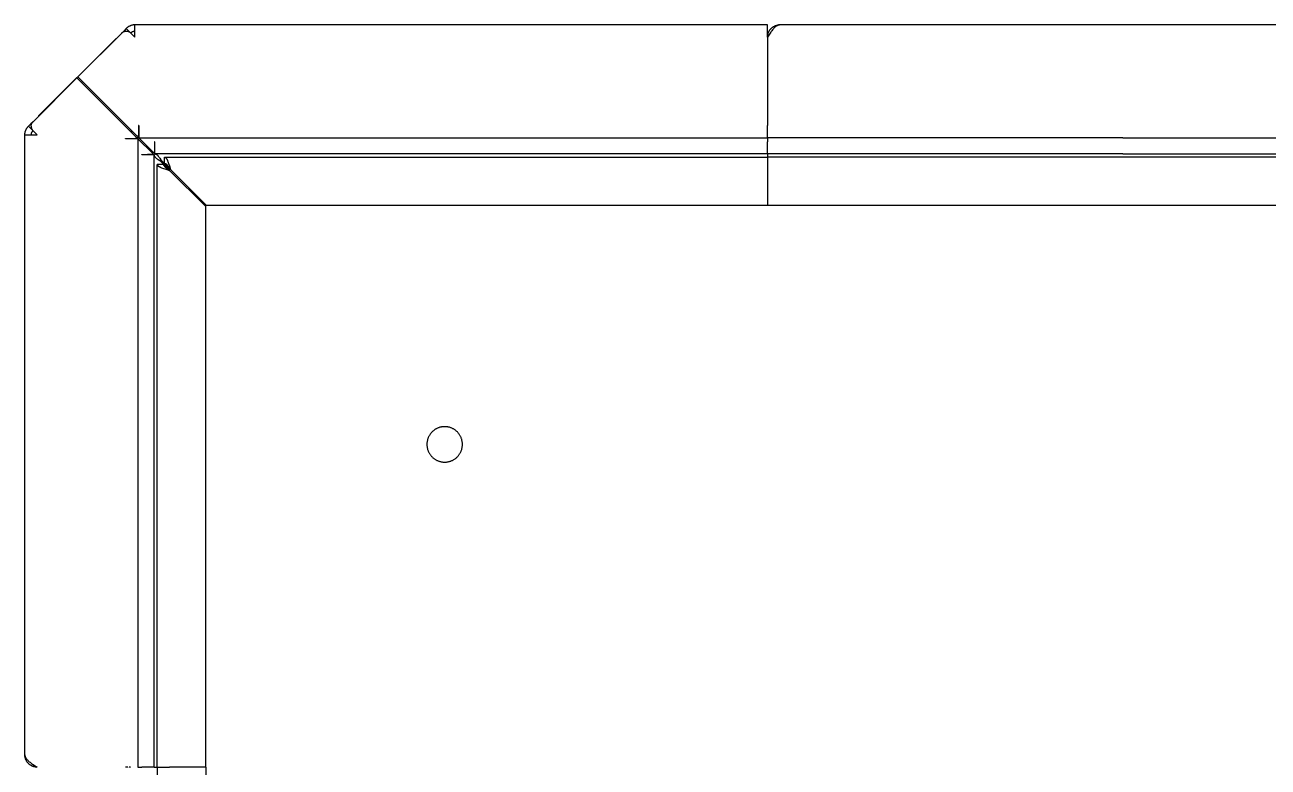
# Model space of a CAD drawing. Header units: millimetres. Extents: x -1421 to 3505, y -683 to 2759.
# Drawn here: x 1055.6 to 1440.6, y 770 to 1000 of the extents above; entities that cross this region are included whole.
import ezdxf

# ---------------------------------------------------------------- set-up
doc = ezdxf.new("R2010")
doc.units = ezdxf.units.MM
doc.header["$MEASUREMENT"] = 0
doc.layers.add('Utwórz2D linie widoczne', color=7, linetype='Continuous', true_color=0x000000)

msp = doc.modelspace()

# ---------------------------------------------------------------- linework, layer by layer
at = {"layer": 'Utwórz2D linie widoczne'}
for p, q in [((1072.03, 983.84), (1085.63, 997.43)), ((1086.33, 998.14), (1085.63, 997.43)), ((1085.63, 997.43), (1085.67, 997.48)), ((1085.67, 997.48), (1085.73, 997.53)), ((1085.73, 997.53), (1085.78, 997.57)), ((1085.78, 997.57), (1085.83, 997.61)), ((1085.83, 997.61), (1085.89, 997.65)), ((1085.89, 997.65), (1085.94, 997.69)), ((1085.94, 997.69), (1086, 997.73)), ((1086, 997.73), (1086.06, 997.76)), ((1086.06, 997.76), (1086.12, 997.8)), ((1086.12, 997.8), (1086.18, 997.83)), ((1086.18, 997.83), (1086.24, 997.85)), ((1086.24, 997.85), (1086.31, 997.88)), ((1086.31, 997.88), (1086.37, 997.9)), ((1087.04, 998.85), (1086.33, 998.14)), ((1086.37, 997.9), (1086.43, 997.93)), ((1086.43, 997.93), (1086.5, 997.95)), ((1086.5, 997.95), (1086.57, 997.96)), ((1086.57, 997.96), (1086.63, 997.98)), ((1086.63, 997.98), (1086.7, 997.99)), ((1086.7, 997.99), (1086.77, 998)), ((1086.77, 998), (1086.84, 998.01)), ((1086.84, 998.01), (1086.9, 998.02)), ((1086.9, 998.02), (1086.97, 998.02)), ((1086.97, 998.02), (1087.04, 998.02)), ((1087.13, 998.94), (1087.04, 998.85)), ((1088.45, 997.43), (1087.04, 998.85)), ((1087.04, 998.02), (1087.11, 998.02)), ((1087.11, 998.02), (1087.18, 998.02)), ((1087.23, 999.03), (1087.13, 998.94)), ((1087.18, 998.02), (1087.24, 998.01)), ((1087.33, 999.11), (1087.23, 999.03)), ((1087.24, 998.01), (1087.31, 998)), ((1087.31, 998), (1087.38, 997.99)), ((1087.43, 999.19), (1087.33, 999.11)), ((1087.38, 997.99), (1087.45, 997.98)), ((1087.54, 999.27), (1087.43, 999.19)), ((1087.45, 997.98), (1087.51, 997.96)), ((1087.51, 997.96), (1087.58, 997.95)), ((1087.64, 999.34), (1087.54, 999.27)), ((1087.58, 997.95), (1087.64, 997.93)), ((1087.75, 999.41), (1087.64, 999.34)), ((1087.64, 997.93), (1087.71, 997.9)), ((1087.71, 997.9), (1087.77, 997.88)), ((1087.86, 999.47), (1087.75, 999.41)), ((1087.77, 997.88), (1087.84, 997.85)), ((1087.84, 997.85), (1087.9, 997.83)), ((1087.98, 999.54), (1087.86, 999.47)), ((1087.9, 997.83), (1087.96, 997.8)), ((1087.96, 997.8), (1088.02, 997.76)), ((1088.09, 999.59), (1087.98, 999.54)), ((1088.02, 997.76), (1088.08, 997.73)), ((1088.08, 997.73), (1088.14, 997.69)), ((1088.21, 999.65), (1088.09, 999.59)), ((1088.14, 997.69), (1088.19, 997.65)), ((1088.19, 997.65), (1088.25, 997.61)), ((1088.33, 999.7), (1088.21, 999.65)), ((1088.25, 997.61), (1088.3, 997.57)), ((1088.3, 997.57), (1088.35, 997.53)), ((1088.45, 999.74), (1088.33, 999.7)), ((1088.35, 997.53), (1088.4, 997.48)), ((1088.4, 997.48), (1088.45, 997.43)), ((1088.58, 999.78), (1088.45, 999.74)), ((1088.5, 997.48), (1088.45, 997.43)), ((1088.45, 997.43), (1089.73, 996.16)), ((1088.54, 997.52), (1088.5, 997.48)), ((1088.59, 997.56), (1088.54, 997.52)), ((1088.7, 999.82), (1088.58, 999.78)), ((1088.64, 997.6), (1088.59, 997.56)), ((1088.69, 997.63), (1088.64, 997.6)), ((1088.74, 997.67), (1088.69, 997.63)), ((1088.83, 999.85), (1088.7, 999.82)), ((1088.79, 997.7), (1088.74, 997.67)), ((1088.84, 997.73), (1088.79, 997.7)), ((1088.95, 999.88), (1088.83, 999.85)), ((1088.9, 997.76), (1088.84, 997.73)), ((1088.95, 997.79), (1088.9, 997.76)), ((1089.08, 999.91), (1088.95, 999.88)), ((1089.01, 997.81), (1088.95, 997.79)), ((1089.07, 997.84), (1089.01, 997.81)), ((1089.12, 997.86), (1089.07, 997.84)), ((1089.21, 999.93), (1089.08, 999.91)), ((1089.18, 997.88), (1089.12, 997.86)), ((1089.24, 997.89), (1089.18, 997.88)), ((1089.34, 999.94), (1089.21, 999.93)), ((1089.3, 997.91), (1089.24, 997.89)), ((1089.36, 997.92), (1089.3, 997.91)), ((1089.47, 999.95), (1089.34, 999.94)), ((1089.42, 997.94), (1089.36, 997.92)), ((1089.48, 997.94), (1089.42, 997.94)), ((1089.6, 999.96), (1089.47, 999.95)), ((1089.54, 997.95), (1089.48, 997.94)), ((1089.6, 997.96), (1089.54, 997.95)), ((1089.73, 999.96), (1089.6, 999.96)), ((1089.67, 997.96), (1089.6, 997.96)), ((1089.73, 997.96), (1089.67, 997.96)), ((1281.82, 999.96), (1089.73, 999.96)), ((1089.73, 996.16), (1089.73, 999.96)), ((1285.62, 999.96), (1281.92, 999.96)), ((1285.62, 996.16), (1285.62, 999.96)), ((1286.6, 997.66), (1285.62, 996.16)), ((1285.73, 997.07), (1285.77, 997.2)), ((1285.77, 997.2), (1285.81, 997.32)), ((1285.81, 997.32), (1285.85, 997.45)), ((1285.85, 997.45), (1285.89, 997.57)), ((1285.89, 997.57), (1285.95, 997.69)), ((1285.95, 997.69), (1286, 997.81)), ((1286, 997.81), (1286.06, 997.93)), ((1286.06, 997.93), (1286.12, 998.04)), ((1286.12, 998.04), (1286.19, 998.16)), ((1286.19, 998.16), (1286.26, 998.27)), ((1286.26, 998.27), (1286.33, 998.38)), ((1286.33, 998.38), (1286.41, 998.48)), ((1286.41, 998.48), (1286.5, 998.58)), ((1286.5, 998.58), (1286.58, 998.68)), ((1286.58, 998.68), (1286.67, 998.78)), ((1286.6, 997.66), (1286.78, 997.91)), ((1286.67, 998.78), (1286.76, 998.87)), ((1286.76, 998.87), (1286.86, 998.96)), ((1286.78, 997.91), (1286.96, 998.15)), ((1286.86, 998.96), (1286.96, 999.05)), ((1286.96, 999.05), (1287.06, 999.13)), ((1287.15, 998.4), (1286.96, 998.15)), ((1287.06, 999.13), (1287.16, 999.21)), ((1287.35, 998.65), (1287.15, 998.4)), ((1287.16, 999.21), (1287.27, 999.29)), ((1287.27, 999.29), (1287.38, 999.36)), ((1287.55, 998.88), (1287.35, 998.65)), ((1287.38, 999.36), (1287.49, 999.43)), ((1287.49, 999.43), (1287.6, 999.5)), ((1287.55, 998.88), (1287.66, 999)), ((1287.6, 999.5), (1287.72, 999.56)), ((1287.66, 999), (1287.77, 999.11)), ((1287.72, 999.56), (1287.84, 999.61)), ((1287.77, 999.11), (1287.88, 999.22)), ((1287.84, 999.61), (1287.96, 999.67)), ((1287.88, 999.22), (1288, 999.32)), ((1287.96, 999.67), (1288.08, 999.72)), ((1288.08, 999.39), (1288, 999.32)), ((1288.08, 999.72), (1288.2, 999.76)), ((1288.16, 999.45), (1288.08, 999.39)), ((1288.24, 999.52), (1288.16, 999.45)), ((1288.2, 999.76), (1288.33, 999.8)), ((1288.33, 999.58), (1288.24, 999.52)), ((1288.33, 999.8), (1288.46, 999.84)), ((1288.41, 999.63), (1288.33, 999.58)), ((1288.5, 999.69), (1288.41, 999.63)), ((1288.46, 999.84), (1288.58, 999.87)), ((1288.5, 999.69), (1288.56, 999.72)), ((1288.56, 999.72), (1288.62, 999.76)), ((1288.58, 999.87), (1288.71, 999.89)), ((1288.62, 999.76), (1288.69, 999.79)), ((1288.69, 999.79), (1288.75, 999.82)), ((1288.71, 999.89), (1288.84, 999.92)), ((1288.75, 999.82), (1288.82, 999.84)), ((1288.82, 999.84), (1288.88, 999.87)), ((1288.84, 999.92), (1288.97, 999.93)), ((1288.88, 999.87), (1288.95, 999.89)), ((1289, 999.9), (1288.95, 999.89)), ((1288.97, 999.93), (1289.1, 999.95)), ((1289.05, 999.92), (1289, 999.9)), ((1289.1, 999.93), (1289.05, 999.92)), ((1289.1, 999.95), (1289.23, 999.96)), ((1289.16, 999.94), (1289.1, 999.93)), ((1289.21, 999.95), (1289.16, 999.94)), ((1289.26, 999.95), (1289.21, 999.95)), ((1289.23, 999.96), (1289.36, 999.96)), ((1289.32, 999.96), (1289.26, 999.95)), ((1289.37, 999.96), (1289.32, 999.96)), ((1289.42, 999.96), (1289.37, 999.96)), ((1395.62, 999.96), (1289.42, 999.96)), ((1555.63, 999.96), (1395.62, 999.96)), ((1083.85, 995.78), (1059.81, 971.74)), ((1083.85, 995.78), (1083.91, 995.72)), ((1285.62, 996.16), (1285.63, 996.29)), ((1285.62, 996.25), (1285.62, 996.24)), ((1285.62, 996.16), (1285.62, 968.76)), ((1285.63, 996.42), (1285.64, 996.55)), ((1285.63, 996.29), (1285.63, 996.42)), ((1285.64, 996.55), (1285.66, 996.68)), ((1285.66, 996.68), (1285.68, 996.81)), ((1285.68, 996.81), (1285.7, 996.94)), ((1285.7, 996.94), (1285.73, 997.07)), ((1058.15, 969.96), (1071.75, 983.56)), ((1072.03, 983.84), (1071.75, 983.56)), ((1090.1, 965.21), (1071.75, 983.56)), ((1090.38, 965.49), (1072.03, 983.84)), ((1073.45, 982.43), (1073.16, 982.14)), ((1059.81, 971.74), (1059.87, 971.68)), ((1055.65, 966.25), (1055.66, 966.38)), ((1055.66, 966.38), (1055.68, 966.51)), ((1055.68, 966.51), (1055.71, 966.63)), ((1055.71, 966.63), (1055.73, 966.76)), ((1055.73, 966.76), (1055.77, 966.89)), ((1055.77, 966.89), (1055.8, 967.01)), ((1055.8, 967.01), (1055.85, 967.13)), ((1055.85, 967.13), (1055.89, 967.25)), ((1055.89, 967.25), (1055.94, 967.37)), ((1055.94, 967.37), (1055.99, 967.49)), ((1055.99, 967.49), (1056.05, 967.61)), ((1056.05, 967.61), (1056.11, 967.72)), ((1056.11, 967.72), (1056.18, 967.83)), ((1056.18, 967.83), (1056.25, 967.94)), ((1056.25, 967.94), (1056.32, 968.05)), ((1056.32, 968.05), (1056.4, 968.16)), ((1056.4, 968.16), (1056.48, 968.26)), ((1056.48, 968.26), (1056.56, 968.36)), ((1056.56, 968.36), (1056.65, 968.45)), ((1056.65, 968.45), (1056.74, 968.55)), ((1057.45, 969.25), (1056.74, 968.55)), ((1056.74, 968.55), (1058.15, 967.13)), ((1058.15, 969.96), (1057.45, 969.25)), ((1057.57, 968.68), (1057.58, 968.75)), ((1057.57, 968.62), (1057.57, 968.68)), ((1057.57, 968.55), (1057.57, 968.62)), ((1057.57, 968.55), (1057.57, 968.48)), ((1057.57, 968.48), (1057.57, 968.41)), ((1057.57, 968.41), (1057.58, 968.34)), ((1057.58, 968.75), (1057.59, 968.82)), ((1057.58, 968.34), (1057.59, 968.28)), ((1057.59, 968.82), (1057.6, 968.89)), ((1057.59, 968.28), (1057.6, 968.21)), ((1057.6, 968.89), (1057.61, 968.95)), ((1057.6, 968.21), (1057.61, 968.14)), ((1057.61, 968.95), (1057.62, 969.02)), ((1057.61, 968.14), (1057.62, 968.07)), ((1057.62, 969.02), (1057.64, 969.09)), ((1057.62, 968.07), (1057.64, 968.01)), ((1057.64, 969.09), (1057.66, 969.15)), ((1057.64, 968.01), (1057.66, 967.94)), ((1057.66, 969.15), (1057.68, 969.22)), ((1057.66, 967.94), (1057.68, 967.88)), ((1057.68, 969.22), (1057.71, 969.28)), ((1057.68, 967.88), (1057.71, 967.81)), ((1057.69, 966.35), (1057.71, 966.4)), ((1057.71, 969.28), (1057.73, 969.34)), ((1057.71, 967.81), (1057.73, 967.75)), ((1057.71, 966.4), (1057.73, 966.46)), ((1057.73, 969.34), (1057.76, 969.41)), ((1057.73, 967.75), (1057.76, 967.69)), ((1057.73, 966.46), (1057.75, 966.52)), ((1057.75, 966.52), (1057.77, 966.58)), ((1057.76, 969.41), (1057.79, 969.47)), ((1057.76, 967.69), (1057.79, 967.63)), ((1057.77, 966.58), (1057.8, 966.63)), ((1057.79, 969.47), (1057.82, 969.53)), ((1057.79, 967.63), (1057.82, 967.57)), ((1057.8, 966.63), (1057.83, 966.69)), ((1057.82, 969.53), (1057.86, 969.59)), ((1057.82, 967.57), (1057.86, 967.51)), ((1057.83, 966.69), (1057.86, 966.74)), ((1057.86, 969.59), (1057.89, 969.64)), ((1057.86, 967.51), (1057.89, 967.45)), ((1057.86, 966.74), (1057.89, 966.8)), ((1057.89, 966.8), (1057.92, 966.85)), ((1057.89, 969.64), (1057.93, 969.7)), ((1057.89, 967.45), (1057.93, 967.39)), ((1057.92, 966.85), (1057.96, 966.9)), ((1057.93, 969.7), (1057.97, 969.76)), ((1057.93, 967.39), (1057.97, 967.34)), ((1057.96, 966.9), (1057.99, 966.95)), ((1057.97, 969.76), (1058.02, 969.81)), ((1057.97, 967.34), (1058.02, 967.29)), ((1057.99, 966.95), (1058.03, 967)), ((1058.02, 969.81), (1058.06, 969.86)), ((1058.02, 967.29), (1058.06, 967.23)), ((1058.03, 967), (1058.07, 967.04)), ((1058.06, 969.86), (1058.11, 969.91)), ((1058.06, 967.23), (1058.11, 967.18)), ((1058.07, 967.04), (1058.11, 967.09)), ((1058.11, 969.91), (1058.15, 969.96)), ((1058.11, 967.18), (1058.15, 967.13)), ((1058.11, 967.09), (1058.15, 967.13)), ((1058.15, 967.13), (1059.43, 965.86)), ((1088.63, 966.96), (1088.34, 966.96)), ((1088.63, 966.96), (1088.63, 967.24)), ((1088.63, 966.96), (1088.63, 966.68)), ((1088.63, 966.96), (1088.91, 966.96)), ((1090.91, 968.76), (1090.81, 968.76)), ((1090.81, 968.76), (1090.81, 965.66)), ((1090.81, 966.96), (1090.91, 966.96)), ((1090.91, 968.76), (1090.91, 964.96)), ((1285.62, 968.68), (1285.62, 968.76)), ((1285.62, 968.68), (1285.62, 968.68)), ((1285.62, 968.6), (1285.62, 968.68)), ((1285.62, 968.59), (1285.62, 968.6)), ((1285.62, 968.52), (1285.62, 968.59)), ((1285.62, 968.51), (1285.62, 968.52)), ((1285.62, 968.43), (1285.62, 968.51)), ((1285.62, 968.42), (1285.62, 968.43)), ((1285.62, 968.35), (1285.62, 968.42)), ((1285.62, 968.33), (1285.62, 968.35)), ((1285.62, 968.27), (1285.62, 968.33)), ((1285.62, 968.25), (1285.62, 968.27)), ((1285.62, 968.18), (1285.62, 968.25)), ((1285.62, 968.16), (1285.62, 968.18)), ((1285.62, 968.1), (1285.62, 968.16)), ((1285.62, 967.98), (1285.62, 968.1)), ((1285.62, 967.93), (1285.62, 967.98)), ((1285.62, 967.89), (1285.62, 967.93)), ((1285.62, 967.85), (1285.62, 967.89)), ((1285.62, 967.63), (1285.62, 967.85)), ((1285.62, 967.56), (1285.62, 967.63)), ((1285.62, 967.54), (1285.62, 967.56)), ((1285.62, 967.49), (1285.62, 967.54)), ((1285.62, 967.45), (1285.62, 967.49)), ((1285.62, 967.42), (1285.62, 967.45)), ((1285.62, 967.36), (1285.62, 967.42)), ((1285.62, 967.31), (1285.62, 967.36)), ((1285.62, 967.28), (1285.62, 967.31)), ((1285.62, 967.27), (1285.62, 967.28)), ((1285.62, 967.21), (1285.62, 967.27)), ((1285.62, 967.2), (1285.62, 967.21)), ((1285.62, 967.16), (1285.62, 967.2)), ((1285.62, 967.1), (1285.62, 967.16)), ((1285.62, 964.96), (1285.62, 967.1)), ((1055.63, 966.12), (1055.65, 966.25)), ((1055.63, 965.99), (1055.63, 966.12)), ((1055.63, 965.86), (1055.63, 965.99)), ((1055.63, 773.76), (1055.63, 965.86)), ((1055.63, 965.86), (1059.43, 965.86)), ((1057.63, 965.98), (1057.64, 966.04)), ((1057.63, 965.92), (1057.63, 965.98)), ((1057.63, 965.86), (1057.63, 965.92)), ((1057.64, 966.11), (1057.65, 966.17)), ((1057.64, 966.04), (1057.64, 966.11)), ((1057.65, 966.17), (1057.66, 966.23)), ((1057.66, 966.23), (1057.68, 966.29)), ((1057.68, 966.29), (1057.69, 966.35)), ((1086.83, 964.68), (1086.83, 964.78)), ((1086.83, 964.78), (1089.92, 964.78)), ((1090.63, 964.68), (1086.83, 964.68)), ((1088.63, 964.78), (1088.63, 964.68)), ((1089.92, 964.78), (1089.93, 964.78)), ((1089.93, 964.78), (1089.94, 964.78)), ((1089.94, 964.78), (1089.95, 964.78)), ((1089.95, 964.78), (1089.96, 964.78)), ((1089.96, 964.78), (1089.96, 964.78)), ((1089.96, 964.78), (1089.97, 964.78)), ((1089.97, 964.78), (1089.98, 964.79)), ((1089.98, 964.79), (1089.99, 964.79)), ((1089.99, 964.79), (1090, 964.79)), ((1090, 964.79), (1090.01, 964.79)), ((1090.01, 964.79), (1090.01, 964.8)), ((1090.01, 964.8), (1090.02, 964.8)), ((1090.02, 964.8), (1090.03, 964.8)), ((1090.03, 964.8), (1090.04, 964.81)), ((1090.04, 964.81), (1090.04, 964.81)), ((1090.04, 964.81), (1090.05, 964.81)), ((1090.05, 964.81), (1090.06, 964.82)), ((1090.06, 964.82), (1090.07, 964.82)), ((1090.07, 964.82), (1090.07, 964.83)), ((1090.07, 964.83), (1090.08, 964.83)), ((1090.08, 964.83), (1090.09, 964.84)), ((1090.09, 964.84), (1090.09, 964.85)), ((1090.09, 964.85), (1090.1, 964.85)), ((1090.1, 965.21), (1090.11, 965.2)), ((1090.1, 964.85), (1090.11, 964.86)), ((1090.11, 965.2), (1090.11, 965.19)), ((1090.11, 965.19), (1090.12, 965.19)), ((1090.11, 964.86), (1090.12, 964.87)), ((1090.11, 964.86), (1090.11, 964.86)), ((1090.12, 965.19), (1090.12, 965.18)), ((1090.12, 965.18), (1090.13, 965.17)), ((1090.12, 964.87), (1090.12, 964.88)), ((1090.12, 964.88), (1090.13, 964.88)), ((1090.13, 965.17), (1090.13, 965.17)), ((1090.13, 965.17), (1090.14, 965.16)), ((1090.13, 964.89), (1090.14, 964.9)), ((1090.13, 964.88), (1090.13, 964.89)), ((1090.14, 965.16), (1090.14, 965.15)), ((1090.14, 965.15), (1090.14, 965.14)), ((1090.14, 965.14), (1090.15, 965.14)), ((1090.14, 964.91), (1090.15, 964.92)), ((1090.14, 964.9), (1090.14, 964.91)), ((1090.14, 964.91), (1090.14, 964.91)), ((1090.15, 965.14), (1090.15, 965.13)), ((1090.15, 965.13), (1090.15, 965.12)), ((1090.15, 965.12), (1090.16, 965.11)), ((1090.15, 964.93), (1090.15, 964.94)), ((1090.15, 964.94), (1090.16, 964.94)), ((1090.15, 964.92), (1090.15, 964.93)), ((1090.16, 965.11), (1090.16, 965.1)), ((1090.16, 965.1), (1090.16, 965.1)), ((1090.16, 965.1), (1090.17, 965.09)), ((1090.16, 964.96), (1090.17, 964.97)), ((1090.16, 964.95), (1090.16, 964.96)), ((1090.16, 964.96), (1090.91, 964.96)), ((1090.16, 964.94), (1090.16, 964.95)), ((1090.17, 965.09), (1090.17, 965.08)), ((1090.17, 965.08), (1090.17, 965.07)), ((1090.17, 965.07), (1090.17, 965.06)), ((1090.17, 965.06), (1090.17, 965.05)), ((1090.17, 965.05), (1090.17, 965.05)), ((1090.17, 965.05), (1090.17, 965.04)), ((1090.17, 965.04), (1090.17, 965.03)), ((1090.17, 965.02), (1090.17, 965.03)), ((1090.17, 965.01), (1090.17, 965.02)), ((1090.17, 965), (1090.17, 965.01)), ((1090.17, 964.99), (1090.17, 965)), ((1090.17, 964.98), (1090.17, 964.99)), ((1090.17, 964.99), (1090.17, 964.99)), ((1090.17, 964.97), (1090.17, 964.98)), ((1090.39, 965.48), (1090.38, 965.49)), ((1090.4, 965.47), (1090.39, 965.48)), ((1090.39, 965.48), (1090.39, 965.48)), ((1090.41, 965.47), (1090.4, 965.47)), ((1090.41, 965.46), (1090.41, 965.47)), ((1090.42, 965.46), (1090.41, 965.46)), ((1090.43, 965.45), (1090.42, 965.46)), ((1090.44, 965.45), (1090.43, 965.45)), ((1090.44, 965.44), (1090.44, 965.45)), ((1090.45, 965.44), (1090.44, 965.44)), ((1090.46, 965.44), (1090.45, 965.44)), ((1090.47, 965.43), (1090.46, 965.44)), ((1090.48, 965.43), (1090.47, 965.43)), ((1090.49, 965.42), (1090.48, 965.43)), ((1090.48, 965.43), (1090.48, 965.43)), ((1090.5, 965.42), (1090.49, 965.42)), ((1090.51, 965.42), (1090.5, 965.42)), ((1090.52, 965.42), (1090.51, 965.42)), ((1090.53, 965.42), (1090.52, 965.42)), ((1090.52, 965.42), (1090.52, 965.42)), ((1090.54, 965.42), (1090.53, 965.42)), ((1090.55, 965.42), (1090.54, 965.42)), ((1090.56, 965.41), (1090.55, 965.42)), ((1090.57, 965.42), (1090.56, 965.41)), ((1090.58, 965.42), (1090.57, 965.42)), ((1090.59, 965.42), (1090.58, 965.42)), ((1090.58, 965.42), (1090.58, 965.42)), ((1090.6, 965.42), (1090.59, 965.42)), ((1090.61, 965.42), (1090.6, 965.42)), ((1090.62, 965.42), (1090.61, 965.42)), ((1090.63, 965.42), (1090.62, 965.42)), ((1090.64, 965.43), (1090.63, 965.43)), ((1090.63, 965.43), (1090.63, 965.42)), ((1090.63, 965.42), (1090.63, 964.68)), ((1095.1, 960.21), (1090.63, 964.68)), ((1090.63, 964.68), (1090.63, 769.96)), ((1090.65, 965.43), (1090.64, 965.43)), ((1090.66, 965.44), (1090.65, 965.43)), ((1090.67, 965.44), (1090.66, 965.44)), ((1090.68, 965.45), (1090.67, 965.44)), ((1090.67, 965.44), (1090.67, 965.44)), ((1090.69, 965.45), (1090.68, 965.45)), ((1090.7, 965.46), (1090.69, 965.45)), ((1090.71, 965.47), (1090.7, 965.46)), ((1090.7, 965.46), (1090.7, 965.46)), ((1090.72, 965.47), (1090.71, 965.47)), ((1090.73, 965.48), (1090.72, 965.48)), ((1090.72, 965.48), (1090.72, 965.47)), ((1090.74, 965.49), (1090.73, 965.48)), ((1090.75, 965.5), (1090.74, 965.49)), ((1090.74, 965.49), (1090.74, 965.49)), ((1090.76, 965.51), (1090.75, 965.51)), ((1090.75, 965.51), (1090.75, 965.5)), ((1090.77, 965.53), (1090.76, 965.52)), ((1090.76, 965.52), (1090.76, 965.51)), ((1090.78, 965.54), (1090.77, 965.53)), ((1090.77, 965.53), (1090.77, 965.53)), ((1090.79, 965.57), (1090.78, 965.56)), ((1090.78, 965.56), (1090.78, 965.55)), ((1090.78, 965.55), (1090.78, 965.54)), ((1090.8, 965.59), (1090.79, 965.58)), ((1090.79, 965.58), (1090.79, 965.57)), ((1090.79, 965.57), (1090.79, 965.57)), ((1090.81, 965.62), (1090.8, 965.61)), ((1090.8, 965.61), (1090.8, 965.61)), ((1090.8, 965.61), (1090.8, 965.6)), ((1090.8, 965.6), (1090.8, 965.59)), ((1090.81, 965.66), (1090.81, 965.66)), ((1090.81, 965.66), (1090.81, 965.65)), ((1090.81, 965.65), (1090.81, 965.64)), ((1090.81, 965.64), (1090.81, 965.63)), ((1090.81, 965.63), (1090.81, 965.62)), ((1095.38, 960.49), (1090.91, 964.96)), ((1090.91, 964.96), (1090.93, 964.96)), ((1090.93, 964.96), (1285.62, 964.96)), ((1095.91, 963.76), (1095.81, 963.76)), ((1095.81, 963.76), (1095.81, 960.66)), ((1095.91, 959.96), (1095.91, 963.76)), ((1285.62, 964.96), (1285.62, 963.76)), ((1395.62, 964.96), (1285.62, 964.96)), ((1285.62, 959.96), (1285.62, 963.76)), ((1395.62, 964.96), (1555.63, 964.96)), ((1091.83, 959.68), (1091.83, 959.78)), ((1091.83, 959.78), (1094.92, 959.78)), ((1095.63, 959.68), (1091.83, 959.68)), ((1093.63, 959.68), (1093.63, 959.75)), ((1095.63, 959.75), (1093.63, 959.75)), ((1094.92, 959.78), (1094.93, 959.78)), ((1094.93, 959.78), (1094.94, 959.78)), ((1094.94, 959.78), (1094.95, 959.78)), ((1094.95, 959.78), (1094.96, 959.78)), ((1094.96, 959.78), (1094.96, 959.78)), ((1094.96, 959.78), (1094.97, 959.78)), ((1094.97, 959.78), (1094.98, 959.79)), ((1094.98, 959.79), (1094.99, 959.79)), ((1094.99, 959.79), (1095, 959.79)), ((1095, 959.79), (1095.01, 959.79)), ((1095.01, 959.79), (1095.01, 959.8)), ((1095.01, 959.8), (1095.02, 959.8)), ((1095.02, 959.8), (1095.03, 959.8)), ((1095.03, 959.8), (1095.04, 959.81)), ((1095.04, 959.81), (1095.04, 959.81)), ((1095.04, 959.81), (1095.05, 959.81)), ((1095.05, 959.81), (1095.06, 959.82)), ((1095.06, 959.82), (1095.07, 959.82)), ((1095.07, 959.82), (1095.07, 959.83)), ((1095.07, 959.83), (1095.08, 959.83)), ((1095.08, 959.83), (1095.09, 959.84)), ((1095.09, 959.84), (1095.09, 959.85)), ((1095.09, 959.85), (1095.1, 959.85)), ((1095.1, 960.21), (1095.11, 960.2)), ((1095.1, 959.85), (1095.11, 959.86)), ((1095.11, 960.2), (1095.11, 960.19)), ((1095.11, 960.19), (1095.12, 960.19)), ((1095.11, 959.86), (1095.12, 959.87)), ((1095.11, 959.86), (1095.11, 959.86)), ((1095.12, 960.19), (1095.12, 960.18)), ((1095.12, 960.18), (1095.13, 960.17)), ((1095.12, 959.87), (1095.12, 959.88)), ((1095.12, 959.88), (1095.13, 959.88)), ((1095.13, 960.17), (1095.13, 960.17)), ((1095.13, 960.17), (1095.14, 960.16)), ((1095.13, 959.89), (1095.14, 959.9)), ((1095.13, 959.88), (1095.13, 959.89)), ((1095.14, 960.16), (1095.14, 960.15)), ((1095.14, 960.15), (1095.14, 960.14)), ((1095.14, 960.14), (1095.15, 960.14)), ((1095.14, 959.91), (1095.15, 959.92)), ((1095.14, 959.9), (1095.14, 959.91)), ((1095.14, 959.91), (1095.14, 959.91)), ((1095.15, 960.14), (1095.15, 960.13)), ((1095.15, 960.13), (1095.15, 960.12)), ((1095.15, 960.12), (1095.16, 960.11)), ((1095.15, 959.93), (1095.15, 959.94)), ((1095.15, 959.94), (1095.16, 959.94)), ((1095.15, 959.92), (1095.15, 959.93)), ((1095.16, 960.11), (1095.16, 960.1)), ((1095.16, 960.1), (1095.16, 960.1)), ((1095.16, 960.1), (1095.17, 960.09)), ((1095.16, 959.96), (1095.17, 959.97)), ((1095.16, 959.95), (1095.16, 959.96)), ((1095.16, 959.94), (1095.16, 959.95)), ((1095.17, 960.09), (1095.17, 960.08)), ((1095.17, 960.08), (1095.17, 960.07)), ((1095.17, 960.07), (1095.17, 960.06)), ((1095.17, 960.06), (1095.17, 960.05)), ((1095.17, 960.05), (1095.17, 960.05)), ((1095.17, 960.05), (1095.17, 960.04)), ((1095.17, 960.04), (1095.17, 960.03)), ((1095.17, 960.02), (1095.17, 960.03)), ((1095.17, 960.01), (1095.17, 960.02)), ((1095.17, 960), (1095.17, 960.01)), ((1095.17, 959.99), (1095.17, 960)), ((1095.17, 959.98), (1095.17, 959.99)), ((1095.17, 959.99), (1095.17, 959.99)), ((1095.17, 959.97), (1095.17, 959.98)), ((1095.38, 960.49), (1095.39, 960.48)), ((1095.39, 960.48), (1095.39, 960.48)), ((1095.39, 960.48), (1095.4, 960.47)), ((1095.4, 960.47), (1095.41, 960.47)), ((1095.41, 960.47), (1095.41, 960.46)), ((1095.41, 960.46), (1095.42, 960.46)), ((1095.42, 960.46), (1095.43, 960.45)), ((1095.43, 960.45), (1095.44, 960.45)), ((1095.44, 960.45), (1095.44, 960.44)), ((1095.44, 960.44), (1095.45, 960.44)), ((1095.45, 960.44), (1095.46, 960.44)), ((1095.46, 960.44), (1095.47, 960.43)), ((1095.47, 960.43), (1095.48, 960.43)), ((1095.48, 960.43), (1095.48, 960.43)), ((1095.48, 960.43), (1095.49, 960.42)), ((1095.49, 960.42), (1095.5, 960.42)), ((1095.5, 960.42), (1095.51, 960.42)), ((1095.51, 960.42), (1095.52, 960.42)), ((1095.52, 960.42), (1095.52, 960.42)), ((1095.52, 960.42), (1095.53, 960.42)), ((1095.53, 960.42), (1095.54, 960.42)), ((1095.54, 960.42), (1095.55, 960.42)), ((1095.55, 960.42), (1095.56, 960.41)), ((1095.57, 960.42), (1095.56, 960.41)), ((1095.58, 960.42), (1095.57, 960.42)), ((1095.59, 960.42), (1095.58, 960.42)), ((1095.58, 960.42), (1095.58, 960.42)), ((1095.6, 960.42), (1095.59, 960.42)), ((1095.61, 960.42), (1095.6, 960.42)), ((1095.62, 960.42), (1095.61, 960.42)), ((1095.63, 960.42), (1095.62, 960.42)), ((1095.64, 960.43), (1095.63, 960.43)), ((1095.63, 960.43), (1095.63, 960.42)), ((1095.63, 959.68), (1095.63, 959.75)), ((1095.63, 769.96), (1095.63, 959.68)), ((1095.63, 959.68), (1095.63, 959.65)), ((1095.63, 959.65), (1095.63, 959.63)), ((1095.63, 959.63), (1095.63, 959.61)), ((1095.63, 959.61), (1095.63, 959.58)), ((1095.63, 959.58), (1095.64, 959.56)), ((1095.65, 960.43), (1095.64, 960.43)), ((1095.64, 959.56), (1095.64, 959.53)), ((1095.64, 959.53), (1095.65, 959.51)), ((1095.66, 960.44), (1095.65, 960.43)), ((1095.65, 959.51), (1095.65, 959.49)), ((1095.65, 959.49), (1095.66, 959.46)), ((1095.67, 960.44), (1095.66, 960.44)), ((1095.66, 959.46), (1095.67, 959.44)), ((1095.68, 960.45), (1095.67, 960.44)), ((1095.67, 960.44), (1095.67, 960.44)), ((1095.67, 959.44), (1095.67, 959.41)), ((1095.67, 959.41), (1095.68, 959.39)), ((1095.69, 960.45), (1095.68, 960.45)), ((1095.68, 959.39), (1095.69, 959.37)), ((1095.7, 960.46), (1095.69, 960.45)), ((1095.69, 959.37), (1095.7, 959.34)), ((1095.71, 960.47), (1095.7, 960.46)), ((1095.7, 960.46), (1095.7, 960.46)), ((1095.7, 959.34), (1095.71, 959.32)), ((1095.72, 960.47), (1095.71, 960.47)), ((1095.71, 959.32), (1095.73, 959.3)), ((1095.73, 960.48), (1095.72, 960.48)), ((1095.72, 960.48), (1095.72, 960.47)), ((1095.74, 960.49), (1095.73, 960.48)), ((1095.73, 959.3), (1095.74, 959.27)), ((1095.75, 960.5), (1095.74, 960.49)), ((1095.74, 960.49), (1095.74, 960.49)), ((1095.74, 959.27), (1095.75, 959.24)), ((1095.76, 960.51), (1095.75, 960.51)), ((1095.75, 960.51), (1095.75, 960.5)), ((1095.75, 959.24), (1095.77, 959.22)), ((1095.77, 960.53), (1095.76, 960.52)), ((1095.76, 960.52), (1095.76, 960.51)), ((1095.78, 960.54), (1095.77, 960.53)), ((1095.77, 960.53), (1095.77, 960.53)), ((1095.77, 959.22), (1095.79, 959.19)), ((1095.79, 960.57), (1095.78, 960.56)), ((1095.78, 960.56), (1095.78, 960.55)), ((1095.78, 960.55), (1095.78, 960.54)), ((1095.8, 960.59), (1095.79, 960.58)), ((1095.79, 960.58), (1095.79, 960.57)), ((1095.79, 960.57), (1095.79, 960.57)), ((1095.79, 959.19), (1095.8, 959.17)), ((1095.81, 960.62), (1095.8, 960.61)), ((1095.8, 960.61), (1095.8, 960.61)), ((1095.8, 960.61), (1095.8, 960.6)), ((1095.8, 960.6), (1095.8, 960.59)), ((1095.8, 959.17), (1095.82, 959.14)), ((1095.81, 960.66), (1095.81, 960.66)), ((1095.81, 960.66), (1095.81, 960.65)), ((1095.81, 960.65), (1095.81, 960.64)), ((1095.81, 960.64), (1095.81, 960.63)), ((1095.81, 960.63), (1095.81, 960.62)), ((1095.82, 959.14), (1095.84, 959.12)), ((1095.91, 961.96), (1095.84, 961.96)), ((1095.84, 959.96), (1095.84, 961.96)), ((1095.91, 959.96), (1095.84, 959.96)), ((1095.84, 959.12), (1095.86, 959.09)), ((1095.86, 959.09), (1095.88, 959.07)), ((1095.88, 959.07), (1095.9, 959.04)), ((1095.9, 959.04), (1095.94, 958.99)), ((1285.62, 959.96), (1095.91, 959.96)), ((1095.91, 959.96), (1095.93, 959.96)), ((1095.93, 959.96), (1095.96, 959.96)), ((1095.94, 958.99), (1095.99, 958.94)), ((1095.96, 959.96), (1095.98, 959.96)), ((1095.98, 959.96), (1096.01, 959.95)), ((1095.99, 958.94), (1096.03, 958.89)), ((1096.01, 959.95), (1096.03, 959.95)), ((1096.03, 959.95), (1096.05, 959.95)), ((1096.03, 958.89), (1096.09, 958.83)), ((1096.05, 959.95), (1096.08, 959.94)), ((1096.08, 959.94), (1096.1, 959.94)), ((1096.09, 958.83), (1096.16, 958.78)), ((1096.1, 959.94), (1096.12, 959.93)), ((1096.12, 959.93), (1096.15, 959.92)), ((1096.15, 959.92), (1096.17, 959.91)), ((1096.16, 958.78), (1096.22, 958.72)), ((1096.17, 959.91), (1096.2, 959.9)), ((1096.2, 959.9), (1096.22, 959.89)), ((1096.22, 959.89), (1096.25, 959.88)), ((1096.22, 958.72), (1096.28, 958.67)), ((1096.25, 959.88), (1096.27, 959.87)), ((1096.27, 959.87), (1096.29, 959.86)), ((1096.28, 958.67), (1096.41, 958.56)), ((1096.29, 959.86), (1096.32, 959.85)), ((1096.32, 959.85), (1096.34, 959.83)), ((1096.34, 959.83), (1096.37, 959.82)), ((1096.37, 959.82), (1096.4, 959.8)), ((1096.4, 959.8), (1096.42, 959.78)), ((1096.42, 959.78), (1096.45, 959.77)), ((1096.45, 959.77), (1096.47, 959.75)), ((1096.47, 959.75), (1096.49, 959.73)), ((1096.49, 959.73), (1096.52, 959.71)), ((1096.52, 959.71), (1096.55, 959.69)), ((1096.55, 959.69), (1096.6, 959.65)), ((1096.6, 959.65), (1096.65, 959.6)), ((1096.65, 959.6), (1096.7, 959.55)), ((1096.7, 959.55), (1096.75, 959.49)), ((1096.75, 959.49), (1096.81, 959.43)), ((1096.81, 959.43), (1096.87, 959.37)), ((1096.87, 959.37), (1096.92, 959.31)), ((1096.92, 959.31), (1097.02, 959.17)), ((1097.02, 959.17), (1097.12, 959.04)), ((1097.12, 959.04), (1097.25, 958.86)), ((1097.25, 958.86), (1097.37, 958.68)), ((1097.37, 958.68), (1097.71, 958.16)), ((1098.91, 956.96), (1098.91, 958.96)), ((1098.91, 958.96), (1098.92, 958.96)), ((1098.92, 958.96), (1098.92, 958.96)), ((1098.92, 958.96), (1098.93, 958.96)), ((1098.93, 958.96), (1285.62, 958.96)), ((1098.93, 958.96), (1098.94, 958.96)), ((1098.94, 958.96), (1098.94, 958.96)), ((1098.94, 958.96), (1098.95, 958.96)), ((1098.95, 958.96), (1098.95, 958.96)), ((1098.95, 958.96), (1098.96, 958.96)), ((1098.96, 958.96), (1098.97, 958.96)), ((1098.97, 958.96), (1098.97, 958.96)), ((1098.97, 958.96), (1098.99, 958.96)), ((1098.99, 958.96), (1099, 958.95)), ((1099, 958.95), (1099.01, 958.95)), ((1099.01, 958.95), (1099.02, 958.95)), ((1099.02, 958.95), (1099.03, 958.94)), ((1099.03, 958.94), (1099.05, 958.94)), ((1099.05, 958.94), (1099.06, 958.93)), ((1099.06, 958.93), (1099.07, 958.93)), ((1099.07, 958.93), (1099.08, 958.92)), ((1099.08, 958.92), (1099.09, 958.92)), ((1099.09, 958.92), (1099.1, 958.91)), ((1099.1, 958.91), (1099.12, 958.9)), ((1099.12, 958.9), (1099.13, 958.9)), ((1099.13, 958.9), (1099.14, 958.89)), ((1099.14, 958.89), (1099.15, 958.88)), ((1099.15, 958.88), (1099.17, 958.87)), ((1099.17, 958.87), (1099.18, 958.86)), ((1099.18, 958.86), (1099.19, 958.85)), ((1099.19, 958.85), (1099.2, 958.84)), ((1099.2, 958.84), (1099.22, 958.83)), ((1099.22, 958.83), (1099.23, 958.82)), ((1099.23, 958.82), (1099.25, 958.8)), ((1099.25, 958.8), (1099.27, 958.78)), ((1099.27, 958.78), (1099.29, 958.75)), ((1099.29, 958.75), (1099.32, 958.72)), ((1099.32, 958.72), (1099.35, 958.69)), ((1099.35, 958.69), (1099.38, 958.66)), ((1099.38, 958.66), (1099.4, 958.62)), ((1285.62, 959.96), (1285.62, 958.96)), ((1395.62, 959.96), (1285.62, 959.96)), ((1555.63, 958.96), (1285.62, 958.96)), ((1285.62, 958.96), (1285.62, 955.16)), ((1395.62, 959.96), (1555.63, 959.96)), ((1096.41, 958.56), (1096.55, 958.46)), ((1096.55, 958.46), (1096.72, 958.34)), ((1096.63, 956.68), (1096.63, 956.68)), ((1096.63, 956.68), (1096.63, 956.67)), ((1098.63, 956.68), (1096.63, 956.68)), ((1096.63, 956.67), (1096.63, 956.66)), ((1096.63, 769.96), (1096.63, 956.66)), ((1096.63, 956.66), (1096.63, 956.66)), ((1096.63, 956.66), (1096.63, 956.65)), ((1096.63, 956.65), (1096.63, 956.64)), ((1096.63, 956.64), (1096.63, 956.64)), ((1096.63, 956.64), (1096.63, 956.63)), ((1096.63, 956.63), (1096.63, 956.63)), ((1096.63, 956.63), (1096.63, 956.62)), ((1096.63, 956.62), (1096.64, 956.61)), ((1096.64, 956.61), (1096.64, 956.59)), ((1096.64, 956.59), (1096.64, 956.58)), ((1096.64, 956.58), (1096.65, 956.57)), ((1096.65, 956.57), (1096.65, 956.56)), ((1096.65, 956.56), (1096.65, 956.55)), ((1096.65, 956.55), (1096.66, 956.54)), ((1096.66, 956.54), (1096.66, 956.52)), ((1096.66, 956.52), (1096.67, 956.51)), ((1096.67, 956.51), (1096.67, 956.5)), ((1096.67, 956.5), (1096.68, 956.49)), ((1096.68, 956.49), (1096.69, 956.48)), ((1096.69, 956.48), (1096.7, 956.46)), ((1096.7, 956.46), (1096.7, 956.45)), ((1096.7, 956.45), (1096.71, 956.44)), ((1096.71, 956.44), (1096.72, 956.43)), ((1096.72, 958.34), (1096.9, 958.22)), ((1096.72, 956.43), (1096.73, 956.41)), ((1096.73, 956.41), (1096.74, 956.4)), ((1096.74, 956.4), (1096.75, 956.39)), ((1096.75, 956.39), (1096.76, 956.38)), ((1096.76, 956.38), (1096.77, 956.37)), ((1096.77, 956.37), (1096.79, 956.34)), ((1096.79, 956.34), (1096.82, 956.32)), ((1096.82, 956.32), (1096.84, 956.3)), ((1096.84, 956.3), (1096.87, 956.27)), ((1096.87, 956.27), (1096.9, 956.24)), ((1096.9, 958.22), (1097.43, 957.88)), ((1096.9, 956.24), (1096.94, 956.22)), ((1096.94, 956.22), (1096.97, 956.19)), ((1096.97, 956.19), (1097.01, 956.17)), ((1097.01, 956.17), (1097.04, 956.14)), ((1097.04, 956.14), (1097.11, 956.1)), ((1097.11, 956.1), (1097.2, 956.04)), ((1097.2, 956.04), (1097.3, 955.99)), ((1097.3, 955.99), (1097.39, 955.94)), ((1097.39, 955.94), (1097.49, 955.89)), ((1098.62, 956.68), (1097.43, 957.88)), ((1097.49, 955.89), (1097.61, 955.84)), ((1097.61, 955.84), (1097.72, 955.79)), ((1100.09, 955.78), (1097.71, 958.16)), ((1097.72, 955.79), (1097.96, 955.69)), ((1097.96, 955.69), (1098.26, 955.58)), ((1098.26, 955.58), (1098.57, 955.47)), ((1098.57, 955.47), (1099.32, 955.22)), ((1099.79, 955.51), (1098.63, 956.68)), ((1098.63, 956.68), (1098.63, 956.66)), ((1098.63, 956.66), (1098.63, 956.63)), ((1098.63, 956.62), (1098.63, 956.63)), ((1098.63, 956.63), (1098.63, 956.61)), ((1098.63, 956.61), (1098.63, 956.62)), ((1098.63, 956.6), (1098.63, 956.61)), ((1098.63, 956.61), (1098.63, 956.59)), ((1098.64, 956.59), (1098.63, 956.6)), ((1098.63, 956.59), (1098.64, 956.56)), ((1098.64, 956.58), (1098.64, 956.59)), ((1098.64, 956.57), (1098.64, 956.58)), ((1098.65, 956.55), (1098.64, 956.57)), ((1098.64, 956.56), (1098.64, 956.54)), ((1098.64, 956.54), (1098.65, 956.51)), ((1098.65, 956.53), (1098.65, 956.55)), ((1098.66, 956.51), (1098.65, 956.53)), ((1098.65, 956.51), (1098.65, 956.49)), ((1098.65, 956.49), (1098.66, 956.47)), ((1098.66, 956.49), (1098.66, 956.51)), ((1098.67, 956.47), (1098.66, 956.49)), ((1098.66, 956.47), (1098.67, 956.44)), ((1098.68, 956.45), (1098.67, 956.47)), ((1098.67, 956.44), (1098.68, 956.42)), ((1098.69, 956.43), (1098.68, 956.45)), ((1098.68, 956.42), (1098.68, 956.39)), ((1098.68, 956.39), (1098.69, 956.37)), ((1098.7, 956.41), (1098.69, 956.43)), ((1098.69, 956.37), (1098.7, 956.35)), ((1098.71, 956.39), (1098.7, 956.41)), ((1098.7, 956.35), (1098.72, 956.32)), ((1098.72, 956.37), (1098.71, 956.39)), ((1098.73, 956.35), (1098.72, 956.37)), ((1098.72, 956.32), (1098.73, 956.3)), ((1098.75, 956.33), (1098.73, 956.35)), ((1098.73, 956.3), (1098.74, 956.27)), ((1098.74, 956.27), (1098.76, 956.25)), ((1098.76, 956.31), (1098.75, 956.33)), ((1098.77, 956.29), (1098.76, 956.31)), ((1098.76, 956.25), (1098.77, 956.22)), ((1098.79, 956.27), (1098.77, 956.29)), ((1098.77, 956.22), (1098.79, 956.19)), ((1098.81, 956.25), (1098.79, 956.27)), ((1098.79, 956.19), (1098.8, 956.17)), ((1098.8, 956.17), (1098.82, 956.15)), ((1098.82, 956.23), (1098.81, 956.25)), ((1098.84, 956.21), (1098.82, 956.23)), ((1098.82, 956.15), (1098.84, 956.12)), ((1098.86, 956.19), (1098.84, 956.21)), ((1098.84, 956.12), (1098.86, 956.1)), ((1098.89, 956.15), (1098.86, 956.19)), ((1098.86, 956.1), (1098.88, 956.07)), ((1098.88, 956.07), (1098.9, 956.04)), ((1098.94, 956.11), (1098.89, 956.15)), ((1098.9, 956.04), (1098.94, 955.99)), ((1098.93, 956.96), (1098.91, 956.96)), ((1098.96, 956.96), (1098.93, 956.96)), ((1098.98, 956.07), (1098.94, 956.11)), ((1098.94, 955.99), (1098.99, 955.94)), ((1098.98, 956.96), (1098.96, 956.96)), ((1098.97, 956.96), (1098.98, 956.96)), ((1098.98, 956.96), (1098.99, 956.96)), ((1099.01, 956.96), (1098.98, 956.96)), ((1099.02, 956.03), (1098.98, 956.07)), ((1098.99, 956.96), (1099, 956.96)), ((1098.99, 955.94), (1099.04, 955.89)), ((1099, 956.96), (1099.01, 956.96)), ((1099.01, 956.96), (1099.02, 956.95)), ((1099.03, 956.95), (1099.01, 956.96)), ((1099.02, 956.95), (1099.03, 956.95)), ((1099.07, 955.99), (1099.02, 956.03)), ((1099.03, 956.95), (1099.04, 956.95)), ((1099.05, 956.95), (1099.03, 956.95)), ((1099.04, 956.95), (1099.06, 956.94)), ((1099.04, 955.89), (1099.1, 955.84)), ((1099.08, 956.95), (1099.05, 956.95)), ((1099.06, 956.94), (1099.08, 956.94)), ((1099.13, 955.94), (1099.07, 955.99)), ((1099.1, 956.94), (1099.08, 956.95)), ((1099.08, 956.94), (1099.1, 956.93)), ((1099.13, 956.93), (1099.1, 956.94)), ((1099.1, 956.93), (1099.12, 956.92)), ((1099.1, 955.84), (1099.16, 955.78)), ((1099.12, 956.92), (1099.14, 956.91)), ((1099.15, 956.92), (1099.13, 956.93)), ((1099.19, 955.89), (1099.13, 955.94)), ((1099.14, 956.91), (1099.16, 956.9)), ((1099.18, 956.92), (1099.15, 956.92)), ((1099.16, 956.9), (1099.18, 956.89)), ((1099.16, 955.78), (1099.22, 955.72)), ((1099.2, 956.91), (1099.18, 956.92)), ((1099.18, 956.89), (1099.2, 956.88)), ((1099.26, 955.85), (1099.19, 955.89)), ((1099.22, 956.9), (1099.2, 956.91)), ((1099.2, 956.88), (1099.22, 956.87)), ((1099.25, 956.89), (1099.22, 956.9)), ((1099.22, 956.87), (1099.24, 956.86)), ((1099.22, 955.72), (1099.28, 955.67)), ((1099.24, 956.86), (1099.26, 956.85)), ((1099.27, 956.88), (1099.25, 956.89)), ((1099.26, 956.85), (1099.28, 956.83)), ((1099.32, 955.81), (1099.26, 955.85)), ((1099.29, 956.87), (1099.27, 956.88)), ((1099.28, 956.83), (1099.3, 956.82)), ((1099.28, 955.67), (1099.41, 955.57)), ((1099.32, 956.85), (1099.29, 956.87)), ((1099.3, 956.82), (1099.32, 956.8)), ((1099.35, 956.84), (1099.32, 956.85)), ((1099.32, 956.8), (1099.34, 956.79)), ((1099.45, 955.72), (1099.32, 955.81)), ((1099.32, 955.22), (1100.43, 954.88)), ((1099.34, 956.79), (1099.36, 956.77)), ((1099.37, 956.82), (1099.35, 956.84)), ((1099.36, 956.77), (1099.38, 956.75)), ((1099.4, 956.8), (1099.37, 956.82)), ((1099.38, 956.75), (1099.4, 956.74)), ((1099.4, 958.62), (1099.43, 958.59)), ((1099.42, 956.79), (1099.4, 956.8)), ((1099.4, 956.74), (1099.44, 956.7)), ((1099.41, 955.57), (1099.55, 955.47)), ((1099.45, 956.77), (1099.42, 956.79)), ((1099.43, 958.59), (1099.45, 958.55)), ((1099.44, 956.7), (1099.48, 956.66)), ((1099.45, 958.55), (1099.5, 958.48)), ((1099.47, 956.75), (1099.45, 956.77)), ((1099.58, 955.64), (1099.45, 955.72)), ((1099.5, 956.74), (1099.47, 956.75)), ((1099.48, 956.66), (1099.52, 956.61)), ((1099.5, 958.48), (1099.55, 958.39)), ((1099.52, 956.71), (1099.5, 956.74)), ((1099.55, 956.69), (1099.52, 956.71)), ((1099.52, 956.61), (1099.56, 956.57)), ((1099.55, 958.39), (1099.6, 958.29)), ((1099.6, 956.65), (1099.55, 956.69)), ((1099.55, 955.47), (1099.73, 955.34)), ((1099.56, 956.57), (1099.6, 956.52)), ((1099.75, 955.54), (1099.58, 955.64)), ((1099.6, 958.29), (1099.65, 958.2)), ((1099.65, 956.6), (1099.6, 956.65)), ((1099.6, 956.52), (1099.65, 956.46)), ((1099.65, 958.2), (1099.7, 958.1)), ((1099.7, 956.56), (1099.65, 956.6)), ((1099.65, 956.46), (1099.7, 956.4)), ((1099.7, 958.1), (1099.75, 957.99)), ((1099.76, 956.5), (1099.7, 956.56)), ((1099.7, 956.4), (1099.74, 956.34)), ((1099.73, 955.34), (1099.91, 955.22)), ((1099.74, 956.34), (1099.79, 956.27)), ((1099.75, 957.99), (1099.8, 957.87)), ((1100.43, 955.16), (1099.75, 955.54)), ((1099.81, 956.43), (1099.76, 956.5)), ((1099.79, 956.27), (1099.87, 956.14)), ((1099.8, 957.87), (1099.9, 957.63)), ((1099.87, 956.37), (1099.81, 956.43)), ((1099.92, 956.31), (1099.87, 956.37)), ((1099.87, 956.14), (1099.95, 956.01)), ((1099.9, 957.63), (1100.02, 957.33)), ((1099.91, 955.22), (1100.43, 954.88)), ((1100.03, 956.18), (1099.92, 956.31)), ((1099.95, 956.01), (1100.05, 955.84)), ((1100.02, 957.33), (1100.13, 957.02)), ((1100.13, 956.04), (1100.03, 956.18)), ((1100.05, 955.84), (1100.43, 955.16)), ((1100.13, 957.02), (1100.37, 956.27)), ((1100.25, 955.87), (1100.13, 956.04)), ((1100.37, 955.69), (1100.25, 955.87)), ((1100.37, 956.27), (1100.71, 955.16)), ((1100.71, 955.16), (1100.37, 955.69)), ((1111.63, 943.68), (1100.43, 954.88)), ((1111.91, 943.96), (1100.71, 955.16)), ((1285.62, 955.16), (1285.62, 943.96)), ((1285.62, 955.16), (1285.62, 955.16)), ((1111.63, 769.96), (1111.63, 943.68)), ((1285.62, 943.96), (1111.91, 943.96)), ((1555.63, 943.96), (1285.62, 943.96)), ((1181.98, 874.08), (1181.84, 873.95)), ((1182.12, 874.2), (1181.98, 874.08)), ((1182.27, 874.32), (1182.12, 874.2)), ((1182.43, 874.44), (1182.27, 874.32)), ((1182.58, 874.54), (1182.43, 874.44)), ((1182.74, 874.65), (1182.58, 874.54)), ((1182.91, 874.74), (1182.74, 874.65)), ((1183.07, 874.83), (1182.91, 874.74)), ((1183.24, 874.92), (1183.07, 874.83)), ((1183.41, 875), (1183.24, 874.92)), ((1183.59, 875.07), (1183.41, 875)), ((1183.77, 875.14), (1183.59, 875.07)), ((1183.95, 875.2), (1183.77, 875.14)), ((1184.13, 875.26), (1183.95, 875.2)), ((1184.31, 875.3), (1184.13, 875.26)), ((1184.5, 875.35), (1184.31, 875.3)), ((1184.68, 875.38), (1184.5, 875.35)), ((1184.87, 875.41), (1184.68, 875.38)), ((1185.06, 875.43), (1184.87, 875.41)), ((1185.25, 875.45), (1185.06, 875.43)), ((1185.44, 875.46), (1185.25, 875.45)), ((1185.63, 875.46), (1185.44, 875.46)), ((1185.82, 875.46), (1185.63, 875.46)), ((1186.01, 875.45), (1185.82, 875.46)), ((1186.2, 875.43), (1186.01, 875.45)), ((1186.38, 875.41), (1186.2, 875.43)), ((1186.57, 875.38), (1186.38, 875.41)), ((1186.76, 875.35), (1186.57, 875.38)), ((1186.94, 875.3), (1186.76, 875.35)), ((1187.13, 875.26), (1186.94, 875.3)), ((1187.31, 875.2), (1187.13, 875.26)), ((1187.49, 875.14), (1187.31, 875.2)), ((1187.67, 875.07), (1187.49, 875.14)), ((1187.84, 875), (1187.67, 875.07)), ((1188.01, 874.92), (1187.84, 875)), ((1188.18, 874.83), (1188.01, 874.92)), ((1188.35, 874.74), (1188.18, 874.83)), ((1188.51, 874.65), (1188.35, 874.74)), ((1188.67, 874.54), (1188.51, 874.65)), ((1188.83, 874.44), (1188.67, 874.54)), ((1188.98, 874.32), (1188.83, 874.44)), ((1189.13, 874.2), (1188.98, 874.32)), ((1189.28, 874.08), (1189.13, 874.2)), ((1189.41, 873.95), (1189.28, 874.08)), ((1180.14, 870.25), (1180.13, 870.06)), ((1180.15, 870.44), (1180.14, 870.25)), ((1180.17, 870.63), (1180.15, 870.44)), ((1180.19, 870.82), (1180.17, 870.63)), ((1180.23, 871), (1180.19, 870.82)), ((1180.27, 871.19), (1180.23, 871)), ((1180.31, 871.37), (1180.27, 871.19)), ((1180.36, 871.56), (1180.31, 871.37)), ((1180.42, 871.74), (1180.36, 871.56)), ((1180.49, 871.91), (1180.42, 871.74)), ((1180.56, 872.09), (1180.49, 871.91)), ((1180.63, 872.26), (1180.56, 872.09)), ((1180.71, 872.44), (1180.63, 872.26)), ((1180.8, 872.6), (1180.71, 872.44)), ((1180.9, 872.77), (1180.8, 872.6)), ((1181, 872.93), (1180.9, 872.77)), ((1181.1, 873.09), (1181, 872.93)), ((1181.21, 873.24), (1181.1, 873.09)), ((1181.33, 873.39), (1181.21, 873.24)), ((1181.45, 873.54), (1181.33, 873.39)), ((1181.57, 873.68), (1181.45, 873.54)), ((1181.71, 873.82), (1181.57, 873.68)), ((1181.84, 873.95), (1181.71, 873.82)), ((1189.55, 873.82), (1189.41, 873.95)), ((1189.68, 873.68), (1189.55, 873.82)), ((1189.81, 873.54), (1189.68, 873.68)), ((1189.93, 873.39), (1189.81, 873.54)), ((1190.04, 873.24), (1189.93, 873.39)), ((1190.15, 873.09), (1190.04, 873.24)), ((1190.26, 872.93), (1190.15, 873.09)), ((1190.36, 872.77), (1190.26, 872.93)), ((1190.45, 872.6), (1190.36, 872.77)), ((1190.54, 872.44), (1190.45, 872.6)), ((1190.62, 872.26), (1190.54, 872.44)), ((1190.7, 872.09), (1190.62, 872.26)), ((1190.77, 871.91), (1190.7, 872.09)), ((1190.83, 871.74), (1190.77, 871.91)), ((1190.89, 871.56), (1190.83, 871.74)), ((1190.94, 871.37), (1190.89, 871.56)), ((1190.99, 871.19), (1190.94, 871.37)), ((1191.03, 871), (1190.99, 871.19)), ((1191.06, 870.82), (1191.03, 871)), ((1191.09, 870.63), (1191.06, 870.82)), ((1191.11, 870.44), (1191.09, 870.63)), ((1191.12, 870.25), (1191.11, 870.44)), ((1191.13, 870.06), (1191.12, 870.25)), ((1180.13, 870.06), (1180.13, 869.87)), ((1180.13, 869.87), (1180.14, 869.68)), ((1180.14, 869.68), (1180.15, 869.49)), ((1180.15, 869.49), (1180.17, 869.3)), ((1180.17, 869.3), (1180.19, 869.11)), ((1180.19, 869.11), (1180.23, 868.93)), ((1180.23, 868.93), (1180.27, 868.74)), ((1180.27, 868.74), (1180.31, 868.56)), ((1180.31, 868.56), (1180.36, 868.37)), ((1180.36, 868.37), (1180.42, 868.19)), ((1180.42, 868.19), (1180.49, 868.01)), ((1180.49, 868.01), (1180.56, 867.84)), ((1180.56, 867.84), (1180.63, 867.66)), ((1180.63, 867.66), (1180.71, 867.49)), ((1180.71, 867.49), (1180.8, 867.32)), ((1180.8, 867.32), (1180.9, 867.16)), ((1180.9, 867.16), (1181, 867)), ((1181, 867), (1181.1, 866.84)), ((1181.1, 866.84), (1181.21, 866.69)), ((1181.21, 866.69), (1181.33, 866.54)), ((1181.33, 866.54), (1181.45, 866.39)), ((1181.45, 866.39), (1181.57, 866.25)), ((1189.68, 866.25), (1189.81, 866.39)), ((1189.81, 866.39), (1189.93, 866.54)), ((1189.93, 866.54), (1190.04, 866.69)), ((1190.04, 866.69), (1190.15, 866.84)), ((1190.15, 866.84), (1190.26, 867)), ((1190.26, 867), (1190.36, 867.16)), ((1190.36, 867.16), (1190.45, 867.32)), ((1190.45, 867.32), (1190.54, 867.49)), ((1190.54, 867.49), (1190.62, 867.66)), ((1190.62, 867.66), (1190.7, 867.84)), ((1190.7, 867.84), (1190.77, 868.01)), ((1190.77, 868.01), (1190.83, 868.19)), ((1190.83, 868.19), (1190.89, 868.37)), ((1190.89, 868.37), (1190.94, 868.56)), ((1190.94, 868.56), (1190.99, 868.74)), ((1190.99, 868.74), (1191.03, 868.93)), ((1191.03, 868.93), (1191.06, 869.11)), ((1191.06, 869.11), (1191.09, 869.3)), ((1191.09, 869.3), (1191.11, 869.49)), ((1191.11, 869.49), (1191.12, 869.68)), ((1191.12, 869.68), (1191.13, 869.87)), ((1191.13, 869.87), (1191.13, 870.06)), ((1181.57, 866.25), (1181.71, 866.11)), ((1181.71, 866.11), (1181.84, 865.98)), ((1181.84, 865.98), (1181.98, 865.85)), ((1181.98, 865.85), (1182.12, 865.72)), ((1182.12, 865.72), (1182.27, 865.61)), ((1182.27, 865.61), (1182.43, 865.49)), ((1182.43, 865.49), (1182.58, 865.38)), ((1182.58, 865.38), (1182.74, 865.28)), ((1182.74, 865.28), (1182.91, 865.19)), ((1182.91, 865.19), (1183.07, 865.09)), ((1183.07, 865.09), (1183.24, 865.01)), ((1183.24, 865.01), (1183.41, 864.93)), ((1183.41, 864.93), (1183.59, 864.86)), ((1183.59, 864.86), (1183.77, 864.79)), ((1183.77, 864.79), (1183.95, 864.73)), ((1183.95, 864.73), (1184.13, 864.67)), ((1184.13, 864.67), (1184.31, 864.62)), ((1184.31, 864.62), (1184.5, 864.58)), ((1184.5, 864.58), (1184.68, 864.55)), ((1184.68, 864.55), (1184.87, 864.52)), ((1184.87, 864.52), (1185.06, 864.49)), ((1185.06, 864.49), (1185.25, 864.48)), ((1185.25, 864.48), (1185.44, 864.47)), ((1185.44, 864.47), (1185.63, 864.46)), ((1185.63, 864.46), (1185.82, 864.47)), ((1185.82, 864.47), (1186.01, 864.48)), ((1186.01, 864.48), (1186.2, 864.49)), ((1186.2, 864.49), (1186.38, 864.52)), ((1186.38, 864.52), (1186.57, 864.55)), ((1186.57, 864.55), (1186.76, 864.58)), ((1186.76, 864.58), (1186.94, 864.62)), ((1186.94, 864.62), (1187.13, 864.67)), ((1187.13, 864.67), (1187.31, 864.73)), ((1187.31, 864.73), (1187.49, 864.79)), ((1187.49, 864.79), (1187.67, 864.86)), ((1187.67, 864.86), (1187.84, 864.93)), ((1187.84, 864.93), (1188.01, 865.01)), ((1188.01, 865.01), (1188.18, 865.09)), ((1188.18, 865.09), (1188.35, 865.19)), ((1188.35, 865.19), (1188.51, 865.28)), ((1188.51, 865.28), (1188.67, 865.38)), ((1188.67, 865.38), (1188.83, 865.49)), ((1188.83, 865.49), (1188.98, 865.61)), ((1188.98, 865.61), (1189.13, 865.72)), ((1189.13, 865.72), (1189.28, 865.85)), ((1189.28, 865.85), (1189.41, 865.98)), ((1189.41, 865.98), (1189.55, 866.11)), ((1189.55, 866.11), (1189.68, 866.25)), ((1055.63, 773.76), (1055.63, 773.71)), ((1055.63, 773.71), (1055.63, 773.66)), ((1055.63, 773.57), (1055.63, 773.7)), ((1055.63, 773.66), (1055.63, 773.6)), ((1055.63, 773.6), (1055.64, 773.55)), ((1055.64, 773.44), (1055.63, 773.57)), ((1055.64, 773.55), (1055.65, 773.5)), ((1055.65, 773.31), (1055.64, 773.44)), ((1055.65, 773.5), (1055.66, 773.45)), ((1055.67, 773.18), (1055.65, 773.31)), ((1055.66, 773.45), (1055.67, 773.39)), ((1055.67, 773.39), (1055.68, 773.34)), ((1055.69, 773.05), (1055.67, 773.18)), ((1055.68, 773.34), (1055.7, 773.29)), ((1055.72, 772.92), (1055.69, 773.05)), ((1055.7, 773.29), (1055.72, 773.22)), ((1055.72, 773.22), (1055.75, 773.15)), ((1055.75, 772.8), (1055.72, 772.92)), ((1055.75, 773.15), (1055.78, 773.08)), ((1055.79, 772.67), (1055.75, 772.8)), ((1055.78, 773.08), (1055.81, 773.01)), ((1055.83, 772.54), (1055.79, 772.67)), ((1055.81, 773.01), (1055.84, 772.94)), ((1055.87, 772.42), (1055.83, 772.54)), ((1055.84, 772.94), (1055.88, 772.88)), ((1055.92, 772.3), (1055.87, 772.42)), ((1055.88, 772.88), (1055.92, 772.81)), ((1055.92, 772.81), (1055.97, 772.73)), ((1055.97, 772.18), (1055.92, 772.3)), ((1055.97, 772.73), (1056.02, 772.65)), ((1056.03, 772.06), (1055.97, 772.18)), ((1056.02, 772.65), (1056.08, 772.57)), ((1056.09, 771.94), (1056.03, 772.06)), ((1056.08, 772.57), (1056.14, 772.49)), ((1056.16, 771.83), (1056.09, 771.94)), ((1056.14, 772.49), (1056.2, 772.41)), ((1056.22, 771.72), (1056.16, 771.83)), ((1056.2, 772.41), (1056.27, 772.34)), ((1056.3, 771.61), (1056.22, 771.72)), ((1056.27, 772.34), (1056.38, 772.22)), ((1056.37, 771.5), (1056.3, 771.61)), ((1056.45, 771.4), (1056.37, 771.5)), ((1056.38, 772.22), (1056.5, 772.09)), ((1056.54, 771.3), (1056.45, 771.4)), ((1056.5, 772.09), (1056.62, 771.98)), ((1056.62, 771.2), (1056.54, 771.3)), ((1056.62, 771.98), (1056.74, 771.86)), ((1056.71, 771.1), (1056.62, 771.2)), ((1056.81, 771.01), (1056.71, 771.1)), ((1056.74, 771.86), (1056.98, 771.66)), ((1056.9, 770.92), (1056.81, 771.01)), ((1057, 770.84), (1056.9, 770.92)), ((1056.98, 771.66), (1057.22, 771.46)), ((1057.11, 770.75), (1057, 770.84)), ((1057.21, 770.68), (1057.11, 770.75)), ((1057.32, 770.6), (1057.21, 770.68)), ((1057.22, 771.46), (1057.47, 771.27)), ((1057.43, 770.53), (1057.32, 770.6)), ((1057.54, 770.46), (1057.43, 770.53)), ((1057.47, 771.27), (1057.72, 771.09)), ((1057.66, 770.4), (1057.54, 770.46)), ((1057.78, 770.34), (1057.66, 770.4)), ((1057.72, 771.09), (1057.97, 770.91)), ((1057.89, 770.29), (1057.78, 770.34)), ((1058.02, 770.24), (1057.89, 770.29)), ((1057.97, 770.91), (1059.43, 769.96)), ((1058.14, 770.19), (1058.02, 770.24)), ((1058.26, 770.15), (1058.14, 770.19)), ((1058.39, 770.11), (1058.26, 770.15)), ((1058.52, 770.08), (1058.39, 770.11)), ((1058.64, 770.05), (1058.52, 770.08)), ((1058.77, 770.02), (1058.64, 770.05)), ((1058.9, 770), (1058.77, 770.02)), ((1059.03, 769.98), (1058.9, 770)), ((1059.16, 769.97), (1059.03, 769.98)), ((1059.29, 769.97), (1059.16, 769.97)), ((1059.43, 769.96), (1059.29, 769.97)), ((1086.91, 769.96), (1086.83, 769.96)), ((1086.99, 769.96), (1086.91, 769.96)), ((1087.07, 769.96), (1087, 769.96)), ((1087.15, 769.96), (1087.08, 769.96)), ((1087.24, 769.96), (1087.17, 769.96)), ((1087.32, 769.96), (1087.25, 769.96)), ((1087.41, 769.96), (1087.34, 769.96)), ((1087.49, 769.96), (1087.43, 769.96)), ((1087.65, 769.96), (1087.61, 769.96)), ((1087.73, 769.96), (1087.69, 769.96)), ((1088.03, 769.96), (1087.96, 769.96)), ((1088.1, 769.96), (1088.05, 769.96)), ((1088.16, 769.96), (1088.14, 769.96)), ((1088.28, 769.96), (1088.22, 769.96)), ((1088.32, 769.96), (1088.31, 769.96)), ((1088.39, 769.96), (1088.38, 769.96)), ((1088.49, 769.96), (1088.43, 769.96)), ((1090.63, 769.96), (1091.83, 769.96)), ((1095.63, 769.96), (1091.83, 769.96)), ((1095.63, 769.96), (1096.63, 769.96)), ((1096.63, 769.96), (1096.63, 499.96)), ((1096.63, 769.96), (1100.43, 769.96)), ((1111.63, 769.96), (1100.43, 769.96)), ((1111.63, 769.96), (1111.63, 499.96))]:
    msp.add_line(p, q, dxfattribs=at)

doc.saveas('drawing.dxf')
